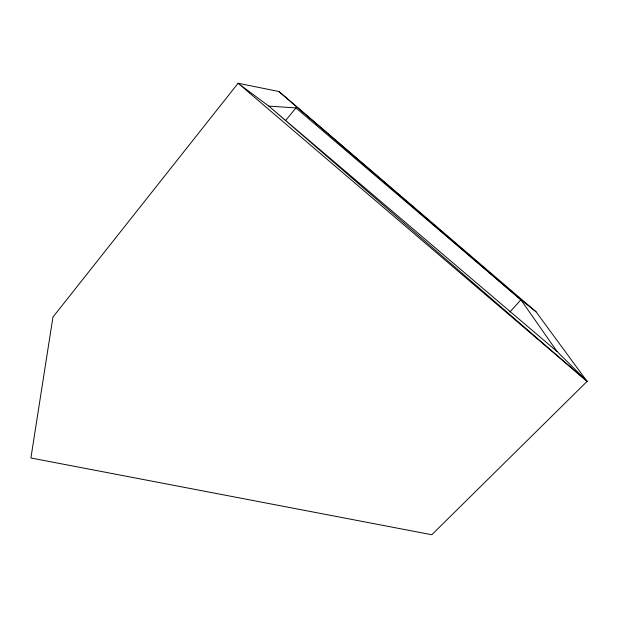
<?xml version="1.0" encoding="UTF-8"?>
<svg xmlns="http://www.w3.org/2000/svg" width="618" height="618" viewBox="0 0 618 618"><rect width="100%" height="100%" fill="white"/><g stroke="black" fill="none" stroke-linecap="round" stroke-linejoin="round"><path stroke-width="0.93" d="M285.609 120.533L295.937 107.903L520.904 299.815L536.022 311.742L587.1 381.376L431.797 534.74L30.9 457.984L52.955 317.065L238.1 83.26L278.896 91.503L536.022 311.742M509.904 311.966L520.904 299.815L278.896 91.503M295.937 107.903L268.791 106.111L238.1 83.26L587.1 381.376L556.988 351.418L268.791 106.111L587.1 381.376M520.904 299.815L556.988 351.418"/></g></svg>
